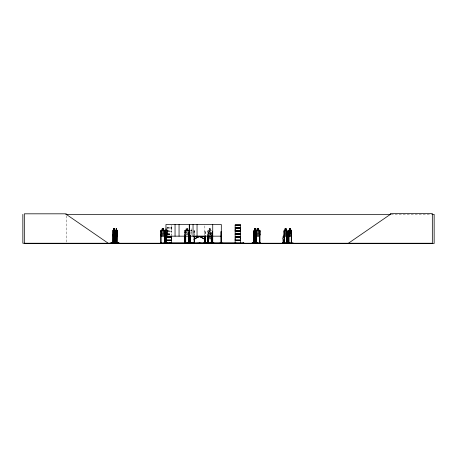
<?xml version="1.0" encoding="UTF-8"?>
<svg xmlns="http://www.w3.org/2000/svg" width="457" height="457" viewBox="0 0 457 457"><rect width="100%" height="100%" fill="white"/><g stroke="black" fill="none" stroke-linecap="round" stroke-linejoin="round"><path stroke-width="0.34" stroke-dasharray="2.29 1.71" d="M171.603 229.505L171.626 227.74M171.603 236.789L171.609 230.876L166.959 230.842M167.69 235.515L167.936 230.716L166.971 230.259M167.73 235.515L167.936 234.567M194.059 235.943L194.585 234.567L194.585 230.716L194.076 230.214L193.151 230.214M171.655 227.986L166.931 227.98M171.655 231.196L166.931 231.196M209.957 235.172C211.682 233.527 210.094 232.653 209.683 234.835C209.255 232.653 207.769 233.533 209.437 235.161M168.462 234.367L169.307 234.367M187.273 234.561L187.993 233.413L185.936 233.413L185.936 230.739L187.981 230.739L187.273 230.259L187.319 228.78M185.325 230.722L185.742 230.214L185.325 230.722L185.302 235.018M190.283 230.722L190.74 230.214L191.717 230.214M191.717 228.78L191.763 230.259L191.049 230.739L191.049 233.413L191.763 234.561M391.083 214.367L431.328 214.367M166.959 227.632L171.615 227.712M166.931 227.815L171.643 227.803M166.959 228.169L171.615 228.123L171.603 230.859M166.999 228.78L167.011 230.259L167.456 230.739L167.502 235.018M207.838 236.075L207.884 230.722L208.283 230.214L209.14 230.214L209.117 228.78L210.391 228.78L210.391 230.214L211.203 230.214M209.157 228.826L210.351 228.826M166.999 230.214L167.616 230.214L167.902 230.739L167.868 235.018M187.319 230.214L188.25 230.214L188.752 230.716M188.884 230.259L184.931 230.259L184.502 230.745L184.788 235.481M190.763 230.259L191.763 230.259M208.278 230.259L211.185 230.259M211.62 230.716L211.18 230.214M166.931 231.031L171.643 231.013M167.525 231.385L171.609 231.385M210.363 231.568L209.078 231.568L209.117 233.053L208.512 233.527L208.512 236.2M167.502 231.596L167.868 231.596M184.428 231.596L184.822 231.596L184.822 235.018M185.302 231.596L185.725 231.596L185.725 235.018M194.533 231.596L194.139 231.596L194.139 235.018M204.845 231.596L205.233 231.596L205.233 235.098M207.861 231.596L208.283 231.596L208.283 235.018M209.117 231.619L210.317 231.619M184.457 232.076L188.752 232.076M209.1 233.001L208.221 233.001L207.838 233.516M210.34 233.001L211.18 233.001M208.238 233.053L211.163 233.053L211.557 233.527M167.525 233.893L171.603 233.893M167.519 233.967L171.615 233.967M167.519 234.104L171.615 234.104M167.519 234.201L171.615 234.213M167.525 234.367L171.603 234.367M185.308 234.567L185.742 235.989M187.981 234.561L185.936 234.561L185.222 233.413L185.222 230.739L185.936 230.259L185.936 228.826L187.993 228.826L187.993 230.259L188.655 230.739M207.861 234.567L208.272 235.989M210.317 233.053L210.951 233.527L210.951 235.532M186.713 234.561L186.033 233.413L186.033 230.739L186.713 230.259L186.685 228.78L186.667 230.214L184.914 230.214L184.457 230.722L184.428 235.018M184.457 234.567L184.748 235.515M207.929 234.561L208.181 235.481M171.609 227.66L171.609 225.05M211.334 235.018L211.334 231.596L211.26 235.018M210.369 228.78L210.329 230.259L210.951 230.739L210.951 233.413L210.329 234.561L209.157 234.561L208.529 233.413L208.529 230.739L209.157 230.259L209.14 228.78M210.317 236.2L210.317 233.527L209.14 233.527L209.14 236.2M208.209 231.596L208.209 235.018M207.929 230.745L207.935 235.018M205.124 231.596L205.124 235.098M204.953 231.596L204.953 235.098M204.845 225.889L204.845 235.481M194.533 230.739L194.533 235.018M193.819 230.739L193.819 233.413M191.763 230.739L191.763 233.413M188.038 230.214L188.021 228.78L185.89 228.78L185.89 230.214M187.273 230.739L187.273 233.413M187.033 229.066L187.033 229.545M186.936 229.066L186.936 229.545M186.713 230.739L186.713 233.413M185.673 231.596L185.673 235.018M185.371 230.745L185.348 235.018M167.748 231.596L167.748 235.018M167.622 231.596L167.622 235.018M166.856 229.066L166.856 229.545M66.276 215.773L66.276 242.536M187.753 229.066L186.176 229.066L186.176 229.545L187.753 229.545L187.753 229.066M210.117 229.066L209.369 229.066L209.369 229.545L210.117 229.545L210.117 229.066M210.329 230.739L209.157 230.739L209.157 233.413L210.329 233.413L210.329 230.739M210.111 231.859L209.352 231.859L209.352 232.333L210.111 232.333L210.111 231.859"/><path stroke-width="0.69" d="M171.603 238.668L171.603 237.326L166.525 237.326M235.161 240.005L235.161 237.326L240.611 237.326L240.605 240.005L235.161 240.005L235.166 238.668M235.161 230.842L235.161 228.169L240.611 228.169L240.605 230.842L235.161 230.842L235.166 229.505M240.605 238.668L240.605 237.326M240.605 229.505L240.605 228.169M114.604 242.176L114.776 239.057A0.971 0.851 -90 0 0 114.604 237.531L114.558 236.355M284.003 242.798L284.208 239.057A0.971 0.874 -90 0 0 284.003 237.531L283.877 236.138M116.895 235.989L116.889 230.214M114.604 242.798L113.724 242.798L113.576 239.057A0.971 0.851 -90 0 1 113.753 237.531L113.81 236.24M114.524 242.359L114.193 242.444L114.501 242.244M283.174 236.355L283.129 237.531A0.971 0.874 -90 0 0 282.952 239.057L283.157 242.798L284.505 242.816M283.226 242.33L283.637 242.33L283.231 242.296M113.525 243.204L113.502 242.604M235.149 243.233L235.161 240.542L240.611 240.542L240.611 243.124L235.138 243.135M114.787 235.989L115.067 234.567L114.833 235.989L113.159 235.989L112.982 234.567M255.783 235.989L256.069 234.567M110.92 243.021L119.06 243.021L109.874 243.227L119.06 243.021M114.736 243.021L115.164 243.227L114.73 243.204M258.045 243.204L252.047 243.004L259.553 242.935M255.817 243.181L255.846 231.596M285.117 230.214L284.391 230.214L284.065 230.722L284.38 235.989L286.79 235.989L287.139 230.716L286.093 230.214M286.79 235.989L287.139 234.567M291.218 235.989L291.6 234.567L291.195 235.943L288.864 235.943M115.895 230.214L115.832 243.238L115.85 242.816L115.524 243.238M115.901 230.259L115.69 243.238M114.501 242.41L114.141 242.41M283.597 242.324L283.306 242.267M203.296 243.021L206.404 243.004M286.99 243.204L286.933 231.596M211.168 238.783L211.62 237.354L211.191 238.783L208.209 238.783L207.838 237.354M260.027 234.567L259.536 235.989L256.183 235.989M164.971 234.561L164.491 235.943L161.201 235.943L160.767 234.561L161.161 235.989L164.526 235.989L165.017 234.567M208.883 243.204L206.781 243.004L212.802 242.998C207.318 242.216 213.436 244.392 212.779 242.816M283.146 236.355L283.591 235.995M208.632 236.726L209.02 236.857L209.483 235.926M184.542 243.204L194.094 242.935M185.673 235.703L185.696 243.238L185.725 235.703M185.948 243.204L184.554 243.021L185.959 243.004M189.992 243.21L189.963 242.878M112.925 243.238L112.942 230.722L113.165 230.214L113.679 230.214M113.005 230.745L113.205 230.214M254.635 230.214L254.109 230.214L253.903 230.745L253.909 243.238M254.149 230.214L254.098 235.989L255.823 235.989M203.639 238.737L204.987 239.228L199.886 236.749M203.748 238.794L200.286 236.749M210.951 236.2L210.317 237.349L209.14 237.349L208.512 236.2M284.094 243.227L284.1 230.722L284.425 230.214M288.875 235.989L288.527 230.722L288.887 230.214M288.596 230.745L288.898 230.259M114.141 242.244L114.53 242.296L114.25 242.427M255.332 228.826L254.618 228.826L254.658 230.259L254.263 230.739L254.263 243.204M110.074 243.227L110.057 243.238M111.245 243.113L110.897 243.227L111.251 243.01M282.837 243.227L282.517 243.21M286.088 243.233L286.493 243.238L286.156 243.01M255.737 230.722L256.2 230.214L257.171 230.214M160.738 243.238L160.721 230.722L161.178 230.214L162.155 230.214L162.155 228.78L163.589 228.78L163.537 230.259L164.257 230.739L164.257 233.413L163.537 234.561L162.201 234.561L161.487 233.413L161.487 230.739L162.201 230.259L162.201 228.826L163.537 228.826M160.767 230.745L161.201 230.259L164.491 230.259L164.971 230.739M286.093 228.826L285.117 228.826L285.145 230.259L284.608 230.739L284.608 233.413L285.117 234.561L286.059 234.561L286.568 233.413L286.568 230.739L286.059 230.259L286.059 228.826M113.844 236.138L114.284 236.012M348.428 243.238L390.381 214.367L390.381 213.516L432.328 213.516L432.328 243.238L22.85 243.238L22.85 214.367M257.217 230.259L256.503 230.739L256.503 233.413L257.217 234.561L258.548 234.561L259.262 233.413L259.262 230.739L258.548 230.259L258.548 228.826L257.217 228.826L257.217 230.259L257.171 228.78M198.669 236.749L195.082 238.548L195.288 238.754M199.069 236.749L193.974 239.228L195.316 238.737M114.124 243.238L113.787 242.604M114.896 243.238L115.061 242.604M114.359 242.216L114.404 242.25M282.603 243.238L293.24 243.21M282.769 243.238L282.689 242.604L283.14 242.604M287.293 243.238L287.55 243.238M165.84 243.21L166.399 242.816L166.399 243.238M65.739 214.367L390.598 214.367M432.008 214.367L434.15 214.367L434.15 243.484L24.324 243.484L24.324 213.819L66.276 213.819L66.276 214.367L108.223 243.238M165.925 243.238L165.96 224.518L189.255 224.518L189.295 243.238L189.409 224.518L221.319 224.518L221.257 243.238M235.155 224.941L240.616 224.941M235.166 225.21L240.605 225.21M235.127 227.815L240.65 227.815M235.127 227.98L240.65 227.98M114.376 228.78L113.639 228.78L113.639 230.214M116.644 228.78L116.152 228.78L115.987 230.739L115.987 233.413L116.215 234.561L116.632 234.561L116.855 230.739L116.586 228.826L116.169 228.826M254.595 228.78L255.354 228.78L255.332 230.259M257.165 228.78L258.599 228.78M285.082 228.78L286.128 228.78L286.093 230.259M290.589 228.78L289.544 228.78L289.572 230.259L289.07 230.739L289.07 233.413L289.572 234.561L290.521 234.561L291.029 233.413L291.029 230.739L290.521 230.259L290.521 228.826L289.572 228.826M113.662 228.826L114.353 228.826L114.307 230.259L114.696 230.739L114.353 234.561L113.702 234.561L113.353 233.413L113.679 228.78M114.233 229.066L113.816 229.066L113.816 229.545L114.233 229.545M116.558 229.066L116.558 229.545M254.738 229.066L255.166 229.066L255.166 229.545L254.738 229.545M114.33 230.214L115.067 230.716L114.998 243.238M115.85 230.214L116.198 230.214M116.598 230.214L116.935 230.214M163.589 230.214L164.514 230.214L165.017 230.716L165.017 243.238L165.074 231.596L165.44 231.596L165.468 243.238M166.142 230.214L165.497 230.214L165.24 230.745L165.166 243.238M255.309 230.214L255.817 230.214M258.593 230.214L259.525 230.214L260.027 230.716M288.853 230.214L289.572 230.214M290.555 230.214L291.246 230.214L291.6 230.716L291.657 243.238L291.709 242.816L291.252 242.816M113.176 230.259L114.816 230.259M115.855 230.259L116.929 230.259M165.508 230.259L166.171 230.259L165.725 230.739L165.725 233.413L166.171 234.561M254.115 230.259L255.806 230.259M256.217 230.259L259.507 230.259L259.982 230.739L259.993 243.238M284.403 230.259L286.768 230.259M288.864 230.259L291.229 230.259M112.942 230.722L112.799 243.238M115.027 230.716L114.781 230.214M116.883 230.259L117.095 230.716M287.105 230.716L287.019 243.238M288.527 230.722L288.544 243.238M291.212 230.214L291.6 230.716M235.127 231.031L240.65 231.031M235.127 231.196L240.65 231.196M114.678 231.596L115.004 231.596M115.821 231.596L115.621 243.238M117.032 231.596L116.752 243.238M160.693 231.596L161.087 231.596L161.132 243.238M164.971 231.596L164.577 231.596L164.531 243.238M165.96 231.596L166.354 231.596L166.285 243.233M188.707 235.703L188.735 243.238L188.861 231.596L189.838 231.596L189.878 243.238M212.733 231.596L212.339 231.596L212.294 243.238M253.909 231.596L254.235 231.596M255.714 231.596L256.177 231.596L256.171 243.238M259.993 231.596L259.587 231.596L259.542 243.238M284.083 231.596L284.471 231.596L284.5 243.238M288.544 231.596L288.933 231.596L288.961 243.238M291.675 231.596L291.286 231.596L291.258 243.238M240.616 233.967L235.109 234.035L240.616 234.104M235.166 234.367L240.605 234.367M115.707 234.567L115.889 235.989M117.049 234.567L116.941 235.989L115.844 235.989M165.211 234.567L165.525 235.989L165.274 234.561M253.881 234.567L254.143 235.989M284.065 234.567L284.414 235.989M113.176 235.943L114.816 235.943M115.855 235.943L116.929 235.943M254.115 235.943L255.806 235.943M256.217 235.943L259.507 235.943L259.976 234.561L259.976 230.739M284.403 235.943L286.768 235.943M288.841 235.989L291.252 235.989M165.96 236.166L189.255 236.166M189.438 236.166L221.319 236.166M193.654 236.429L205.302 236.429M113.724 236.48L113.753 237.531M193.654 236.589L205.302 236.589M166.525 236.789L171.609 236.789M166.497 236.977L171.649 236.977M235.127 236.977L240.65 236.977M166.497 237.143L171.649 237.143M235.127 237.143L240.65 237.143M194.111 239.417L194.111 239.782M204.845 239.417L204.845 239.782M166.525 240.005L171.609 240.005L171.609 237.326M166.497 240.188L171.649 240.188M235.127 240.188L240.65 240.188M166.497 240.353L171.649 240.353M235.127 240.353L240.65 240.353M166.525 240.542L171.609 240.542L171.609 243.124L163.377 243.204L171.603 243.05M283.277 242.364L283.574 242.376M113.159 242.816L112.759 242.816L112.782 243.238M114.644 242.816L115.038 242.816M116.735 242.816L117.066 242.816M161.132 242.816L160.647 242.816L160.647 243.238M164.531 242.816L165.474 242.816M235.926 242.878L169.376 242.878L169.376 243.238M240.713 242.878L243.872 242.878L243.872 243.238M254.269 242.816L253.869 242.816L253.886 243.238M256.211 242.816L255.674 242.816L255.686 243.238L255.714 235.703M259.542 242.816L260.039 242.816M286.79 242.816L287.253 242.816M288.967 242.816L288.504 242.816L288.51 243.238M161.132 242.935L169.541 243.238M199.6 242.998L201.417 243.238M219.851 242.998L222.987 243.204M259.867 243.238L260.199 243.238L259.953 242.816M206.775 243.021L208.918 243.238M235.166 243.05L240.605 243.05M252.041 243.021L258.039 243.021M260.227 243.021L259.873 242.998M194.619 243.204L194.579 242.816M189.552 243.215L189.558 231.596M189.009 243.233L189.027 242.816M165.24 243.21L165.274 230.745M190.352 243.233L190.306 242.816M114.256 236.012L114.587 236.355M288.767 243.204L288.824 231.596M283.786 236.058L284.014 236.355M188.901 230.214L189.398 230.716L188.884 230.259M255.777 230.214L256.046 243.238M209.929 235.926L210.397 236.857L210.768 236.726M188.941 243.215L188.861 231.596M254.263 233.413L254.618 234.561L255.286 234.561L255.646 233.413L255.309 228.78M288.596 234.561L288.898 235.943M113.005 234.561L113.199 235.989M291.566 230.716L291.52 243.238M291.463 242.816L291.446 243.238M291.395 231.596L291.366 243.238M290.555 228.78L290.555 230.259M289.607 228.826L289.607 230.259M288.853 242.816L288.853 243.238M288.653 231.596L288.653 243.238M287.139 242.816L287.196 243.238L287.213 231.596L286.83 231.596L286.796 243.238M286.905 242.816L286.905 243.238M285.117 228.78L285.117 230.259M284.363 231.596L284.391 243.238M284.311 243.238L284.345 242.604L283.894 242.604L283.894 243.01M284.191 231.596L284.191 243.238M283.997 242.604L284.048 243.238M283.569 243.01L283.54 242.159L283.14 242.159L283.14 243.01M283.037 242.604L283.037 243.113M282.786 242.604L282.786 243.01M259.599 231.596L259.633 243.238M258.593 228.78L258.553 230.259M256.12 235.703L256.166 243.238M255.977 235.703L255.954 243.238M255.743 230.722L255.789 232.013M254.635 228.78L254.618 230.259M254.103 231.596L254.126 243.238M254.041 231.596L254.041 243.238M243.547 242.878L243.547 243.238M243.027 242.878L243.027 243.238M221.348 242.816L221.411 243.238L221.428 231.596L221.039 231.596L221.119 243.238M221.148 231.596L221.199 243.238M221.011 242.816L221.011 243.238M213.91 242.878L213.91 243.238M213.059 242.878L213.059 243.238M212.733 224.518L212.739 243.238M212.385 242.816L212.385 243.238M211.717 242.816L211.717 243.238M211.677 235.703L211.642 243.238M211.602 235.703L211.551 243.238M211.334 237.76L211.334 243.238M211.26 235.703L211.294 243.238M211.22 242.816L211.22 243.238M208.283 238.445L208.323 243.238M208.209 235.703L208.249 243.238M208.146 242.816L208.158 243.238M207.998 242.816L207.998 243.238L207.935 235.703M207.861 235.703L207.895 243.238M205.262 242.816L205.262 243.238M205.233 235.801L205.159 243.238M205.124 235.801L205.062 243.238M204.953 236.503L205.022 243.238M204.925 242.816L204.862 243.238L204.845 236.503M199.612 242.878L199.6 243.238M199.481 236.263L199.481 236.749M199.092 242.878L199.092 243.238M198.584 243.238L196.79 243.238M197.047 224.518L197.047 236.166M194.533 236.389L194.488 243.238M194.139 236.389L194.094 243.238M193.043 224.518L193.043 236.166M190.7 242.816L190.7 243.238M190.655 235.703L190.609 243.238L190.563 242.878M190.261 235.703L190.215 243.238M189.792 242.816L189.764 243.238M189.438 224.518L189.444 243.238M189.209 242.816L189.209 243.238M189.078 242.816L189.084 243.238M188.661 242.816L188.661 243.238M188.313 235.703L188.358 243.238M188.267 242.816L188.267 243.238M185.616 242.816L185.616 243.238M185.348 235.703L185.405 243.238M185.302 235.703L185.302 243.238M184.868 242.816L184.868 243.238M184.822 235.703L184.822 243.238M184.428 235.703L184.4 243.238L184.382 242.816M179.053 224.518L179.053 236.166M175.048 224.518L175.048 236.166M169.975 242.878L169.975 243.238M167.896 242.816L167.873 243.238M167.776 242.816L167.748 243.238L167.685 242.816M167.622 242.816L167.593 243.238M167.502 242.816L167.473 243.238M166.102 228.78L166.102 230.214M165.348 242.816L165.348 243.238M164.926 242.816L164.926 243.238M164.623 242.816L164.623 243.238M161.047 242.816L161.047 243.238M117.049 230.716L117.049 243.238M116.889 231.596L116.895 243.238L116.855 242.816M116.598 228.78L116.632 230.259M114.81 231.596L114.793 243.238M114.678 235.018L114.656 243.238M114.587 243.01L114.587 242.159L114.199 242.159L114.199 243.01M114.33 228.78L114.353 230.259M114.233 242.159L114.233 243.01M113.884 243.01L113.884 242.604L113.399 242.604L113.399 243.113M187.296 243.181L191.666 242.998L187.301 243.238M282.54 243.004L293.217 243.181L282.54 243.021M240.616 225.05L235.155 225.044L235.166 227.632L240.611 227.632L240.611 225.05M163.298 229.066L162.441 229.066L162.441 229.545L163.298 229.545L163.298 229.066M258.308 229.066L257.451 229.066L257.451 229.545L258.308 229.545L258.308 229.066M285.893 229.066L285.282 229.066L285.282 229.545L285.893 229.545L285.893 229.066M290.349 229.066L289.744 229.066L289.744 229.545L290.349 229.545L290.349 229.066M114.353 230.739L113.702 230.739L113.702 233.413L114.353 233.413L114.353 230.739M116.632 230.739L116.215 230.739L116.215 233.413L116.632 233.413L116.632 230.739M163.537 230.739L162.201 230.739L162.201 233.413L163.537 233.413L163.537 230.739M255.286 230.739L254.618 230.739L254.618 233.413L255.286 233.413L255.286 230.739M258.548 230.739L257.217 230.739L257.217 233.413L258.548 233.413L258.548 230.739M286.059 230.739L285.117 230.739L285.117 233.413L286.059 233.413L286.059 230.739M290.521 230.739L289.572 230.739L289.572 233.413L290.521 233.413L290.521 230.739M240.611 231.385L235.161 231.385L235.161 233.961L240.605 233.893L240.605 231.385M240.616 234.213L235.155 234.201L235.166 236.789L240.611 236.789L240.611 234.213M205.302 236.263L193.654 236.263L193.654 236.749L205.302 236.749L205.302 236.263"/></g></svg>
